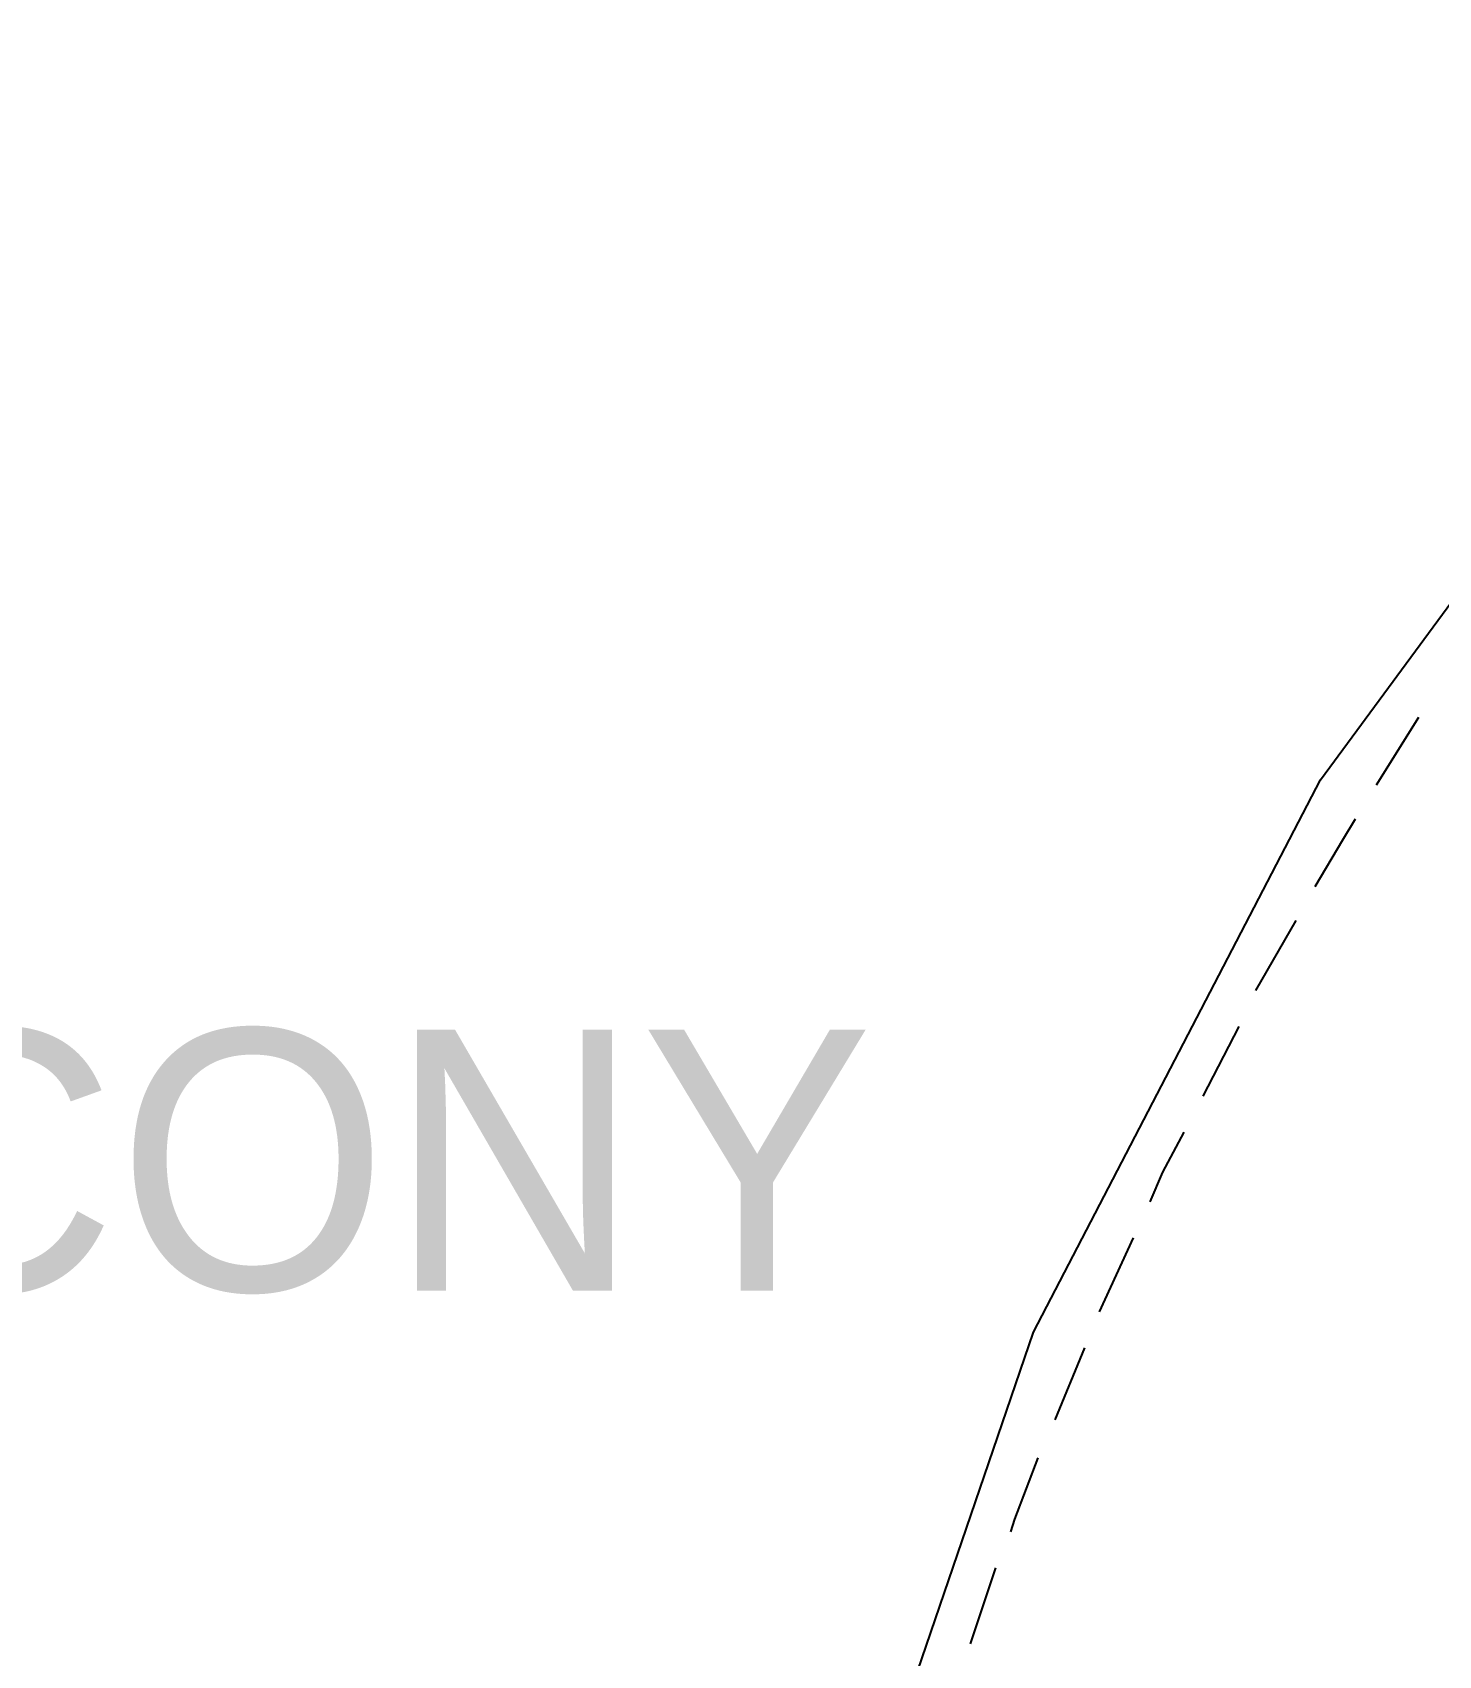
# Model space of a CAD drawing. Header units: feet. Extents: x -84 to 198, y -22 to 181.
# Drawn here: x 124.81 to 133.67, y 75.49 to 85.72 of the extents above; entities that cross this region are included whole.
import ezdxf
from ezdxf.enums import TextEntityAlignment as Align

# ---------------------------------------------------------------- set-up
doc = ezdxf.new("R2010")
doc.units = ezdxf.units.FT
for name, color, linetype in [('A-AREA-COMUN', 252, 'CONTINUOUS'), ('A-LINEA', 7, 'CONTINUOUS'), ('A-TEXTO-PDF', 3, 'CONTINUOUS')]:
    doc.layers.add(name, color=color, linetype=linetype)

msp = doc.modelspace()

# ---------------------------------------------------------------- linework, layer by layer
at = {"layer": 'A-AREA-COMUN'}
msp.add_lwpolyline([(131.04, 55.4844), (129.568, 60.4089), (128.928, 64.7644), (128.96, 68.8889), (129.6, 73.0844), (131.12, 77.5289), (132.928, 81.0133), (136.4, 85.7244)], dxfattribs=at)
at = {"layer": 'A-LINEA'}
for p, q in [((133.5467, 81.4044), (133.28, 80.9778)), ((132.7733, 80.1244), (132.52, 79.6844)), ((132.4133, 79.4578), (132.1867, 79.0178)), ((131.7467, 78.1244), (131.5333, 77.6578)), ((131.44, 77.4311), (131.2533, 76.9778)), ((130.88, 76.0444), (130.72, 75.5644))]:
    msp.add_line(p, q, dxfattribs=at)
for points in [[(133.1467, 80.7644), (133.0667, 80.6311), (132.8933, 80.3378)], [(132.0667, 78.7911), (131.9333, 78.5378), (131.8533, 78.3511)], [(131.1467, 76.7378), (131, 76.3511), (130.9733, 76.2711)]]:
    msp.add_lwpolyline(points, dxfattribs=at)

# ---------------------------------------------------------------- texts
at = {"layer": 'A-TEXTO-PDF'}
msp.add_text('BALCONY', height=1.646, dxfattribs=at).set_placement((124.8498, 77.7918), align=Align.CENTER)

doc.saveas('drawing.dxf')
